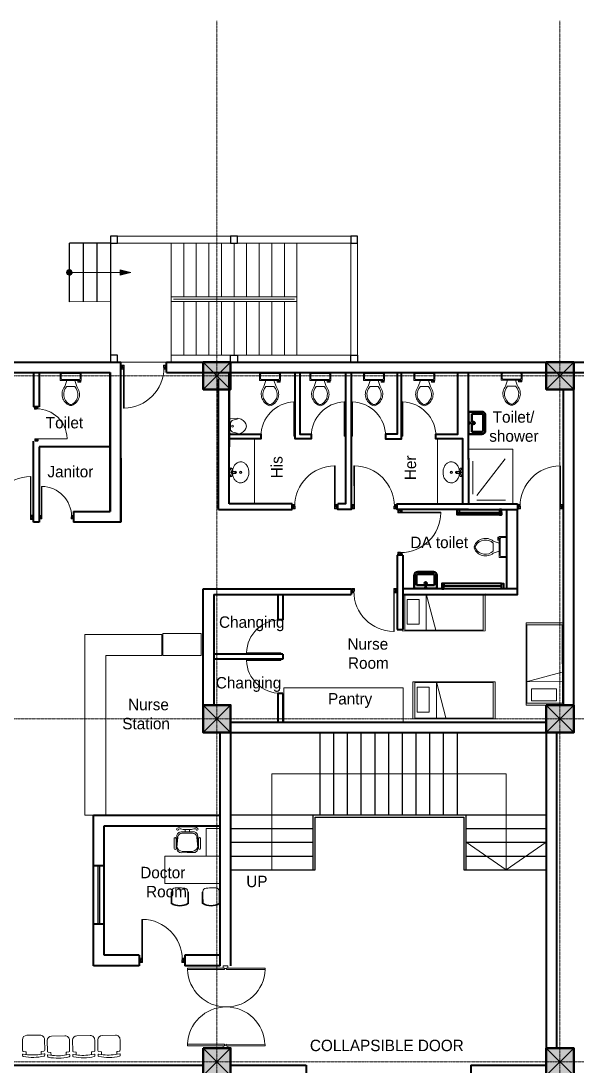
# Model space of a CAD drawing. Header units: millimetres. Extents: x 2342254 to 2635493, y 3886634 to 4043501.
# Drawn here: x 2502999 to 2515159, y 3992361 to 4015212 of the extents above; entities that cross this region are included whole.
import ezdxf

# ---------------------------------------------------------------- set-up
doc = ezdxf.new("R2010")
doc.units = ezdxf.units.MM
doc.header["$MEASUREMENT"] = 0
doc.linetypes.add('CENTER', pattern=[2, 1.25, -0.25, 0.25, -0.25])
doc.linetypes.add('DASHED', pattern=[0.75, 0.5, -0.25])
for name, color, linetype, lineweight in [('0newfurnture', 30, 'Continuous', 50), ('centreline', 52, 'CENTER', 5), ('Column-0.5', 14, 'Continuous', 50), ('Dimension- 0.15', 114, 'Continuous', 15), ('Dimension-137.5', 86, 'Continuous', 13), ('door', 41, 'Continuous', 5), ('Door Opening-0.09', 253, 'Continuous', 9), ('Frame-0.3', 24, 'Continuous', 30), ('furniture', 34, 'Continuous', 15), ('Furniture Hospital-0.09', 44, 'Continuous', 9), ('Hatch', 9, 'Continuous', 9), ('hidden lines', 205, 'DASHED', 5), ('Metal  workt-0.2', 13, 'Continuous', 20), ('stairs', 6, 'Continuous', 25), ('WALL 0.2', 7, 'Continuous', 20), ('wall 0.4', 7, 'Continuous', 40), ('Wall-0.5', 7, 'Continuous', 50), ('WINDOW', 152, 'Continuous', 30)]:
    doc.layers.add(name, color=color, linetype=linetype, lineweight=lineweight)
doc.layers.add('Text-0.2', color=7, linetype='Continuous')
doc.styles.add('arial.', font='arial.ttf')

# ---------------------------------------------------------------- blocks, each defined once
blk = doc.blocks.new('2ft column')
at = {"layer": 'Hatch', "ltscale": 5}
h = blk.add_hatch(color=256, dxfattribs=at)
h.dxf.hatch_style = 1
h.paths.add_polyline_path([(2207385, 4176559), (2207985, 4176559), (2207985, 4175959), (2207385, 4175959)])
at = {"layer": 'Column-0.5', "ltscale": 5}
blk.add_lwpolyline([(2207385, 4176559), (2207985, 4176559), (2207985, 4175959), (2207385, 4175959)], close=True, dxfattribs=at)
at = {"layer": 'Defpoints', "ltscale": 5}
for points in [[(2207985, 4176559), (2207385, 4175959)], [(2207985, 4175959), (2207385, 4176559)]]:
    blk.add_lwpolyline(points, dxfattribs=at)
blk = doc.blocks.new('main grid')
at = {"layer": 'centreline', "ltscale": 5}
for p, q in [((2533911, 4018930), (2533911, 3991299)), ((2541411, 4018930), (2541411, 3976624)), ((2559988, 4011172), (2515645, 4011172)), ((2559988, 4003672), (2515645, 4003672)), ((2559388, 3996172), (2515045, 3996172)), ((2559988, 3996172), (2515645, 3996172))]:
    blk.add_line(p, q, dxfattribs=at)
at = {"layer": 'Hatch'}
for p in [(326226, -165087), (333726, -165087), (326226, -172587), (333726, -172587), (326226, -180087), (333726, -180087)]:
    blk.add_blockref('2ft column', p, dxfattribs=at)
blk = doc.blocks.new('sems')
at = {"layer": 'Dimension- 0.15', "ltscale": 5}
h = blk.add_hatch(dxfattribs=at)
h.set_pattern_fill('ANSI31', color=256, scale=25.555556)
h.set_pattern_definition([(45, (55035.0093, 4945698.8337), (-2.258813329, 2.258813329), [])])
h.paths.add_polyline_path([(2173550, 4150430), (2173550, 4150489), (2173491, 4150489, 0.414214)])
h.paths.add_polyline_path([(2173550, 4150430, 0.414214), (2173609, 4150489), (2173550, 4150489)])
h.paths.add_polyline_path([(2173550, 4150489), (2173609, 4150489, 0.414214), (2173550, 4150548)])
h.paths.add_polyline_path([(2173491, 4150489), (2173550, 4150489), (2173550, 4150548, 0.414214)])
for p, q in [((2174664, 4150546), (2174664, 4150431)), ((2174894, 4150489), (2174664, 4150546)), ((2174664, 4150431), (2174894, 4150489))]:
    blk.add_line(p, q, dxfattribs=at)
blk.add_lwpolyline([(2174664, 4150489), (2173550, 4150489)], dxfattribs=at)
blk.add_circle((2173550, 4150489), 59.1, dxfattribs=at)
blk.add_solid([(2174664, 4150546), (2174894, 4150489), (2174664, 4150431)], dxfattribs=at)
at = {"layer": 'Dimension-137.5', "ltscale": 5}
blk.add_line((2174664, 4150489), (2174894, 4150489), dxfattribs=at)
at = {"layer": 'Frame-0.3'}
for points in [[(2174450, 4151281), (2174450, 4151131), (2174600, 4151131), (2174600, 4151281)], [(2177075, 4151281), (2177075, 4151131), (2177225, 4151131), (2177225, 4151281)], [(2179700, 4151281), (2179700, 4151131), (2179850, 4151131), (2179850, 4151281)], [(2174450, 4148681), (2174450, 4148531), (2174600, 4148531), (2174600, 4148681)], [(2177075, 4148531), (2177075, 4148681), (2177225, 4148681), (2177225, 4148531)], [(2179700, 4148531), (2179700, 4148681), (2179850, 4148681), (2179850, 4148531)]]:
    blk.add_lwpolyline(points, close=True, dxfattribs=at)
at = {"layer": 'Metal  workt-0.2', "ltscale": 5}
for p, q in [((2174600, 4151281), (2179700, 4151281)), ((2175775, 4151131), (2175775, 4149956)), ((2176050, 4151131), (2176050, 4149956)), ((2176325, 4151131), (2176325, 4149956)), ((2176600, 4151131), (2176600, 4149956)), ((2176875, 4151131), (2176875, 4149956)), ((2177150, 4151131), (2177150, 4149956)), ((2177425, 4151131), (2177425, 4149956)), ((2177700, 4151131), (2177700, 4149956)), ((2177975, 4151131), (2177975, 4149956)), ((2178250, 4151131), (2178250, 4149956)), ((2178525, 4151131), (2178525, 4149956)), ((2179700, 4148681), (2179700, 4151131)), ((2175775, 4149856), (2175775, 4148681)), ((2176050, 4149856), (2176050, 4148681)), ((2176325, 4149856), (2176325, 4148681)), ((2176600, 4149856), (2176600, 4148681)), ((2176875, 4149856), (2176875, 4148681)), ((2177150, 4149856), (2177150, 4148681)), ((2177425, 4149856), (2177425, 4148681)), ((2177700, 4149856), (2177700, 4148681)), ((2177975, 4149856), (2177975, 4148681)), ((2178250, 4149856), (2178250, 4148681)), ((2178525, 4149856), (2178525, 4148681)), ((2175775, 4148531), (2174600, 4148531))]:
    blk.add_line(p, q, dxfattribs=at)
at = {"layer": 'Metal  workt-0.2'}
for points in [[(2177075, 4148531), (2179850, 4148531), (2179850, 4151131), (2174450, 4151131), (2174450, 4148531), (2174600, 4148531)], [(2179700, 4151131), (2174600, 4151131)], [(2174450, 4149851), (2173550, 4149847)], [(2179700, 4148681), (2175775, 4148681), (2175775, 4148531), (2176745, 4148531)]]:
    blk.add_lwpolyline(points, dxfattribs=at)
for points in [[(2175775, 4149956), (2175775, 4149856), (2178525, 4149856), (2178525, 4149956)], [(2175825, 4149906), (2175825, 4149906), (2178475, 4149906), (2178475, 4149906)]]:
    blk.add_lwpolyline(points, close=True, dxfattribs=at)
at = {"layer": 'stairs', "ltscale": 5}
for p, q in [((2174450, 4151281), (2174450, 4148531)), ((2173850, 4151131), (2173850, 4149848)), ((2174150, 4151131), (2174150, 4149849))]:
    blk.add_line(p, q, dxfattribs=at)
for points in [[(2173550, 4149847), (2173550, 4151131)], [(2174450, 4151131), (2173550, 4151131)]]:
    blk.add_lwpolyline(points, dxfattribs=at)
blk = doc.blocks.new('MAIN DOOR')
at = {"layer": 'door', "ltscale": 1000}
for points in [[(2313.47, 188.53), (2347.4, 188.53), (2347.4, 187.28), (2313.47, 187.28)], [(2381.32, 188.53), (2348.88, 188.53), (2348.88, 187.28), (2381.32, 187.28)]]:
    blk.add_lwpolyline(points, close=True, dxfattribs=at)
for points in [[(2346.08, 190.6), (2346.08, 188.53)], [(2348.88, 188.12), (2347.4, 188.12), (2347.4, 188.53), (2346.08, 188.53), (2346.08, 190.6), (2350.2, 190.6)], [(2347.4, 188.12), (2348.88, 188.12), (2348.88, 188.53), (2350.2, 188.53), (2350.2, 190.6), (2346.08, 190.6)], [(2350.2, 190.6), (2350.2, 188.53)], [(2313.41, 120.66), (2347.33, 120.66), (2347.33, 121.91), (2313.41, 121.91), (2313.41, 120.66)], [(2348.82, 121.07), (2347.33, 121.07), (2347.33, 120.66), (2346.01, 120.66), (2346.01, 118.6), (2350.14, 118.6)], [(2347.33, 121.07), (2348.82, 121.07), (2348.82, 120.66), (2350.14, 120.66), (2350.14, 118.6), (2346.01, 118.6)], [(2346.01, 118.6), (2346.01, 120.66)], [(2381.26, 120.66), (2348.82, 120.66), (2348.82, 121.91), (2381.26, 121.91), (2381.26, 120.66)], [(2350.14, 118.6), (2350.14, 120.66)]]:
    blk.add_lwpolyline(points, dxfattribs=at)
at = {"layer": 'Door Opening-0.09', "ltscale": 1000}
for centre, radius, start, end in [((2347.4, 188.53), 33.94, 182.11678, 357.88255), ((2347.33, 120.66), 33.95, 2.11669, 177.88264)]:
    blk.add_arc(centre, radius, start, end, dxfattribs=at)
at = {"layer": 'WINDOW', "ltscale": 5}
blk.add_line((2350.14, 190.6), (2350.14, 190.6), dxfattribs=at)
blk = doc.blocks.new('Toilet - top')
at = {"layer": 'Furniture Hospital-0.09'}
for p, q in [((-10, -8.5), (-8, -8.5)), ((-10, -9.5), (-10, -8.5)), ((-7, -9.5), (-10, -9.5)), ((-8, -8.5), (-8, -8)), ((-7, -8), (-7, -9.5)), ((-4, -8), (-6, -14)), ((4, -8), (6, -14)), ((9.5, -6), (9.5, -2)), ((4, -14), (-4, -14))]:
    blk.add_line(p, q, dxfattribs=at)
blk.add_lwpolyline([(10.5, -8), (10.5, 0), (-10.5, 0), (-10.5, -8)], close=True, dxfattribs=at)
for points in [[(-9.5, -2), (-9.5, -6)], [(8.5, -1), (-8.5, -1)], [(-8.5, -7), (8.5, -7)]]:
    blk.add_lwpolyline(points, dxfattribs=at)
for centre, radius, start, end in [((-8.6, -1.9), 0.884, 81.8699, 188.1301), ((-8.6, -6.1), 0.884, 171.8699, 278.1301), ((8.6, -1.9), 0.884, 351.8699, 98.1301), ((8.6, -6.1), 0.884, 261.8699, 8.1301), ((3.5, -21.6), 12.2, 141.4691, 247.9714), ((4.2, -21.8), 11.3, 136.3677, 238.9468), ((-3.5, -21.6), 12.2, 292.0284, 38.5307), ((-4.2, -21.8), 11.3, 301.053, 43.6321), ((0, -27.9), 4, 245.7318, 294.2682), ((0, -29), 4, 254.8605, 285.1395)]:
    blk.add_arc(centre, radius, start, end, dxfattribs=at)
blk = doc.blocks.new('26 door')
at = {"layer": 'door'}
blk.add_line((42654.7, -717.83), (42654.7, -716.68), dxfattribs=at)
at = {"layer": 'door', "ltscale": 5}
blk.add_lwpolyline([(42654.7, -716.68), (42684.73, -716.68), (42684.73, -717.83), (42654.7, -717.83)], dxfattribs=at)
at = {"layer": 'Door Opening-0.09'}
blk.add_arc((42654.79, -717.79), 29.96, 2.13581, 90.17937, dxfattribs=at)
blk = doc.blocks.new('TIA UR Plan-flat-1')
at = {"layer": 'Furniture Hospital-0.09'}
for points in [[(-186, 175), (-265, 150, 0.270578), (-380, 0, 0.556713)], [(-186, -175), (-265, -150, -0.270578), (-380, 0, -0.556713)], [(0, 0), (0, 132, 0.414214), (-25, 157), (-186, 175)], [(0, 0), (0, -132, -0.414214), (-25, -157), (-186, -175)], [(-174, 175), (-174, 154), (-81, 130, -0.321575), (-32, 71), (-32, 0)], [(-174, -175), (-174, -154), (-81, -130, 0.321575), (-32, -71), (-32, 0)]]:
    blk.add_lwpolyline(points, format="xyb", dxfattribs=at)
blk.add_circle((-75, 0), 20, dxfattribs=at)
blk = doc.blocks.new('SHOWERPLAN')
for p, q in [((20, 60), (25, 60)), ((30, 83), (35, 83)), ((30, 67), (35, 67)), ((35, 90), (53, 90)), ((80, 22), (135, 22)), ((20, -60), (25, -60)), ((30, -67), (35, -67)), ((30, -83), (35, -83)), ((35, -90), (53, -90)), ((80, -22), (135, -22))]:
    blk.add_line(p, q)
for points in [[(0, 105, -0.222859), (20, 90), (20, 60, -0.222859), (0, 45)], [(139, -4), (139, 3, 0.373826), (136, 7), (73, 15, 1.867218), (73, -16), (136, -7, 0.373826)], [(0, -105, 0.222859), (20, -90), (20, -60, 0.222859), (0, -45)]]:
    blk.add_lwpolyline(points, format="xyb", close=True)
for points in [[(20, 90), (25, 90), (25, 60), (20, 60)], [(25, 85), (30, 85), (30, 65), (25, 65)], [(30, 90), (35, 90), (35, 60), (30, 60)], [(20, -90), (25, -90), (25, -60), (20, -60)], [(25, -85), (30, -85), (30, -65), (25, -65)], [(30, -90), (35, -90), (35, -60), (30, -60)]]:
    blk.add_lwpolyline(points, close=True)
blk.add_lwpolyline([(51, 18, 0.461601), (47, -15)], format="xyb")
for centre, radius, start, end in [((-15, 21), 63.3, 355.2879, 37.6983), ((45, 0), 10.4, 100.0344, 259.4939), ((60, 2), 18.8, 46.4506, 153.7796), ((-43, 13), 124, 4.2141, 38.3676), ((136, 0), 22.4, 265.9494, 94.0506), ((133, 0), 22.5, 0.4708, 87.1339), ((133, 0), 22.5, 272.8655, 359.6459), ((-15, -21), 63.3, 322.3017, 4.7121), ((60, -2), 18.8, 206.2204, 313.5494), ((-43, -13), 124, 321.6324, 355.7859)]:
    blk.add_arc(centre, radius, start, end)
blk = doc.blocks.new('basi')
at = {"layer": 'Furniture Hospital-0.09'}
for radius in [25, 20]:
    blk.add_circle((0, 0), radius, dxfattribs=at)
blk.add_open_spline([(0, 230), (7, 230), (13, 230), (30, 227), (41, 224), (61, 217), (71, 212), (90, 200), (99, 192), (116, 176), (124, 167), (139, 146), (146, 136), (157, 112), (162, 100), (171, 74), (174, 61), (178, 34), (180, 20), (180, -7), (180, -21), (176, -49), (174, -62), (167, -88), (162, -101), (151, -125), (145, -136), (131, -158), (124, -167), (107, -185), (99, -193), (80, -206), (70, -212), (50, -221), (40, -225), (19, -229), (8, -230), (-13, -230), (-23, -228), (-44, -223), (-54, -220), (-74, -210), (-84, -204), (-102, -190), (-111, -182), (-127, -163), (-134, -153), (-148, -132), (-154, -120), (-164, -96), (-168, -83), (-175, -57), (-177, -43), (-180, -16), (-180, -2), (-179, 26), (-178, 40), (-173, 67), (-169, 80), (-160, 105), (-155, 117), (-143, 140), (-136, 151), (-121, 171), (-113, 179), (-96, 195), (-86, 202), (-67, 214), (-57, 219), (-36, 226), (-26, 228), (-10, 230), (-5, 230), (0, 230)], degree=3, knots=[0, 0, 0, 0, 0.111441, 0.111441, 0.290409, 0.290409, 0.469378, 0.469378, 0.648346, 0.648346, 0.827315, 0.827315, 1.006283, 1.006283, 1.185252, 1.185252, 1.36422, 1.36422, 1.543189, 1.543189, 1.722157, 1.722157, 1.901126, 1.901126, 2.080094, 2.080094, 2.259063, 2.259063, 2.438031, 2.438031, 2.617, 2.617, 2.795968, 2.795968, 2.974937, 2.974937, 3.153905, 3.153905, 3.332874, 3.332874, 3.511842, 3.511842, 3.690811, 3.690811, 3.869779, 3.869779, 4.048748, 4.048748, 4.227716, 4.227716, 4.406684, 4.406684, 4.585653, 4.585653, 4.764621, 4.764621, 4.94359, 4.94359, 5.122558, 5.122558, 5.301527, 5.301527, 5.480495, 5.480495, 5.659464, 5.659464, 5.838432, 5.838432, 6.017401, 6.017401, 6.196369, 6.196369, 6.283185, 6.283185, 6.283185, 6.283185], dxfattribs=at)
at = {"layer": 'Furniture Hospital-0.09', "xscale": 0.9999980001467896, "yscale": 0.9999980001467896, "zscale": 25.4, "rotation": 0.008803277706400013}
blk.add_blockref('SHOWERPLAN', (-250, 0), dxfattribs=at)
blk = doc.blocks.new('d1')
at = {"layer": 'door'}
for p, q in [((2442.75, 10745.72), (2408.32, 10745.72)), ((2442.75, 10746.15), (2408.33, 10746.15)), ((2408.33, 10746.15), (2408.33, 10745.72))]:
    blk.add_line(p, q, dxfattribs=at)
at = {"layer": 'door', "ltscale": 80}
for points in [[(2445, 10779.7), (2445, 10781.99), (2444.56, 10781.99), (2444.56, 10782.43), (2441.8, 10782.43), (2441.8, 10781.99), (2441.36, 10781.99), (2441.36, 10780.14), (2442.75, 10780.14), (2442.75, 10779.7)], [(2445, 10746.15), (2445, 10743.87), (2444.56, 10743.87), (2444.56, 10743.43), (2441.8, 10743.43), (2441.8, 10743.87), (2441.36, 10743.87), (2441.36, 10745.72), (2442.75, 10745.72), (2442.75, 10746.15)]]:
    blk.add_lwpolyline(points, close=True, dxfattribs=at)
at = {"layer": 'Door Opening-0.09', "ltscale": 80}
blk.add_arc((2442.75, 10745.72), 34.42, 90, 179.27403, dxfattribs=at)
at = {"layer": 'hidden lines'}
for centre, radius, start, end in [((2441.64, 10791.37), 9.82, 268.39858, 287.31577), ((2441.38, 10784.76), 4.22, 269.78991, 318.96751), ((2444.33, 10781.34), 2.81, 166.46517, 205.18019), ((2445.01, 10781.68), 2.48, 162.46714, 233.24176), ((2441.57, 10782.05), 3, 308.46813, 358.9527), ((2445.46, 10782.07), 1.81, 168.64751, 255.23191), ((2441.64, 10734.49), 9.82, 72.68423, 91.60142), ((2441.38, 10741.1), 4.22, 41.03249, 90.21009), ((2444.33, 10744.52), 2.81, 154.81981, 193.53483), ((2445.01, 10744.18), 2.48, 126.75824, 197.53286), ((2441.57, 10743.81), 3, 1.0473, 51.53187), ((2445.46, 10743.79), 1.81, 104.76809, 191.35249)]:
    blk.add_arc(centre, radius, start, end, dxfattribs=at)
blk = doc.blocks.new('BCHAIR')
at = {"layer": 'Furniture Hospital-0.09'}
for p, q in [((-0.15, 0), (0.15, 0)), ((-0.25, -0.1), (-0.25, -0.342)), ((0.25, -0.1), (0.25, -0.342)), ((-0.25, -0.431), (-0.25, -0.454)), ((-0.239, -0.421), (-0.181, -0.429)), ((-0.179, -0.369), (-0.232, -0.362)), ((-0.17, -0.379), (-0.17, -0.419)), ((0.17, -0.379), (0.17, -0.419)), ((0.179, -0.369), (0.232, -0.362)), ((0.239, -0.421), (0.181, -0.429)), ((0.25, -0.431), (0.25, -0.454))]:
    blk.add_line(p, q, dxfattribs=at)
for centre, radius, start, end in [((-0.15, -0.1), 0.1, 90, 180), ((0.15, -0.1), 0.1, 360, 90), ((-0.23, -0.342), 0.02, 180, 262.875), ((-0.24, -0.431), 0.01, 82.875, 180), ((-0.23, -0.454), 0.02, 180, 257.4986), ((-0.18, -0.419), 0.01, 262.875, 0), ((0, 0.594), 1.039, 259.9886, 280.0345), ((-0.18, -0.379), 0.01, 0, 82.875), ((0.18, -0.379), 0.01, 97.125, 180), ((0.18, -0.419), 0.01, 180, 277.125), ((0.23, -0.342), 0.02, 277.125, 360), ((0.23, -0.454), 0.02, 282.5014, 0), ((0.24, -0.431), 0.01, 0, 97.125), ((0, 0.583), 1.083, 257.4986, 282.5014)]:
    blk.add_arc(centre, radius, start, end, dxfattribs=at)
blk = doc.blocks.new('IP1')
at = {"layer": 'WALL 0.2', "ltscale": 5}
for points in [[(2535111, 3946693), (2535111, 3948793), (2539161, 3948793)], [(2539161, 3948793), (2540236, 3948793), (2540236, 3946693)], [(2539361, 3947293), (2540236, 3946693), (2541111, 3947293)]]:
    blk.add_lwpolyline(points, dxfattribs=at)
at = {"layer": 'Text-0.2', "ltscale": 5, "insert": (2535017, 3946309), "char_height": 250, "attachment_point": 9, "rotation": 359.9992, "style": 'arial.'}
blk.add_mtext('{\\fStylus BT|b0|i0|c0|p34;UP}', dxfattribs=at)
blk = doc.blocks.new('TAP')
at = {"layer": 'Furniture Hospital-0.09', "linetype": 'Continuous'}
for p, q in [((0, 38), (0, -38)), ((5, 38), (0, 38)), ((5, 38), (5, -38)), ((30, 25), (5, 25)), ((30, 0), (5, 0)), ((30, 25), (30, -25)), ((56, 16), (30, 16)), ((51, 7), (48, 8)), ((59, 19), (57, 22)), ((73, 24), (73, 27)), ((88, 20), (89, 22)), ((97, 15), (125, 12)), ((97, 8), (100, 9)), ((5, -38), (0, -38)), ((30, -25), (5, -25)), ((56, -16), (30, -16)), ((51, -8), (48, -9)), ((60, -20), (58, -22)), ((74, -24), (74, -27)), ((88, -19), (90, -22)), ((97, -7), (100, -8)), ((97, -15), (125, -12))]:
    blk.add_line(p, q, dxfattribs=at)
for radius in [21.2, 19.7]:
    blk.add_circle((74, 0), radius, dxfattribs=at)
for centre, radius, start, end in [((74, 0), 27.2, 163.0512, 199.0512), ((74, 0), 24.2, 127.0512, 163.0512), ((74, 0), 27.2, 91.0512, 127.0512), ((74, 0), 24.2, 55.0512, 91.0512), ((74, 0), 27.2, 19.0512, 55.0512), ((74, 0), 24.2, 343.0512, 19.0512), ((95, 0), 32.6, 337.45, 22.55), ((74, 0), 24.2, 199.0512, 235.0512), ((74, 0), 27.2, 235.0512, 271.0512), ((74, 0), 24.2, 271.0512, 307.0512), ((74, 0), 27.2, 307.0512, 343.0512)]:
    blk.add_arc(centre, radius, start, end, dxfattribs=at)
blk = doc.blocks.new('bazin')
at = {"layer": '0newfurnture', "ltscale": 5}
for p, q in [((2434577, 4011590), (2435069, 4011590)), ((2434577, 4011295), (2434577, 4011590)), ((2434626, 4011295), (2434626, 4011516)), ((2434626, 4011516), (2434799, 4011516)), ((2434847, 4011516), (2435020, 4011516)), ((2435020, 4011516), (2435020, 4011295)), ((2435069, 4011590), (2435069, 4011295)), ((2434996, 4011270), (2434651, 4011270)), ((2434996, 4011221), (2434651, 4011221))]:
    blk.add_line(p, q, dxfattribs=at)
blk.add_circle((2434823, 4011477), 25.6, dxfattribs=at)
for centre, radius, start, end in [((2434651, 4011295), 73.8, 180, 270), ((2434651, 4011295), 24.6, 180, 270), ((2434996, 4011295), 73.8, 270, 0), ((2434996, 4011295), 24.6, 270, 0)]:
    blk.add_arc(centre, radius, start, end, dxfattribs=at)
at = {"layer": '0newfurnture', "ltscale": 5, "xscale": 0.9842520018725999, "yscale": 0.9842520018725999, "zscale": 0.9842520018725999, "rotation": 270}
blk.add_blockref('TAP', (2434823, 4011590), dxfattribs=at)
blk = doc.blocks.new('BED')
at = {"layer": 'Furniture Hospital-0.09'}
for p, q in [((-2.12, 0.475), (-2.12, -0.475)), ((-2.12, -0.475), (-2.12, 0.475)), ((-0.008, 0.475), (-2.12, 0.475)), ((-2.07, 0.475), (-2.07, -0.475)), ((-0.058, 0.455), (-2.07, 0.455)), ((-0.855, -0.455), (-0.61, 0.475)), ((-0.61, 0.475), (-0.61, -0.455)), ((-0.425, 0.336), (-0.426, -0.303)), ((-0.425, 0.336), (-0.121, 0.336)), ((-0.121, -0.303), (-0.121, 0.336)), ((-0.058, -0.475), (-0.058, 0.475)), ((-0.008, -0.475), (-0.008, 0.475)), ((-2.12, -0.475), (-0.008, -0.475)), ((-2.07, -0.455), (-0.058, -0.455)), ((-0.426, -0.303), (-0.121, -0.303))]:
    blk.add_line(p, q, dxfattribs=at)
blk = doc.blocks.new('ADHIKRIT')
at = {"layer": 'furniture'}
for p, q in [((-245, 1046), (-569, 1047)), ((900, 1351), (0, 1351)), ((0, 1351), (0, -450)), ((0, 741), (0, 1351)), ((900, -450), (900, 1351)), ((1187, 1121), (1153, 1121)), ((1187, 1145), (1558, 1147)), ((1187, 1145), (1187, 1121)), ((1187, 1121), (1545, 1123)), ((-245, 980), (-569, 981)), ((1048, 956), (1048, 1014)), ((1050, 758), (1050, 711)), ((1050, 700), (1050, 711)), ((-789, 683), (-869, 683)), ((-789, 547), (-869, 547)), ((1189, 595), (1157, 595)), ((1187, 595), (1187, 571)), ((1187, 571), (1558, 573)), ((1189, 595), (1286, 595)), ((1287, 595), (1545, 597)), ((-900, 0), (0, 0)), ((-900, -450), (-900, 0)), ((-247, 247), (-571, 248)), ((-247, 182), (-571, 182)), ((1189, 102), (1157, 102)), ((1187, 126), (1558, 124)), ((1187, 102), (1187, 126)), ((1189, 102), (1286, 101)), ((1287, 101), (1545, 100)), ((1048, -260), (1048, -318)), ((1050, -4), (1050, -14)), ((1050, -61), (1050, -14)), ((0, -450), (-900, -450)), ((0, -450), (900, -450)), ((1187, -425), (1153, -425)), ((1187, -425), (1545, -426)), ((1187, -449), (1187, -425)), ((1187, -449), (1558, -450))]:
    blk.add_line(p, q, dxfattribs=at)
for points in [[(-897, 962, 0.207066), (-957, 755), (-957, 615)], [(-885, 900, 0.214578), (-869, 755), (-869, 615)], [(-110, 614), (-109, 818, 0.414214), (-246, 955), (-655, 956, 0.418376), (-789, 820), (-789, 615)], [(-153, 614), (-152, 788, 0.28028), (-288, 955), (-610, 925, 0.418376), (-744, 789), (-745, 615)], [(-899, 268, -0.207066), (-958, 476), (-957, 615)], [(-886, 330, -0.214578), (-870, 475), (-869, 615)], [(-110, 614), (-110, 409, -0.414214), (-247, 273), (-656, 274, -0.418376), (-790, 410), (-789, 615)], [(-153, 614), (-153, 440, -0.28028), (-290, 273), (-612, 304, -0.418376), (-745, 441), (-745, 615)]]:
    blk.add_lwpolyline(points, format="xyb", dxfattribs=at)
for centre, radius, start, end in [((-569, 1014), 32.9, 89.8702, 269.8702), ((-245, 1013), 32.9, 269.8702, 89.8702), ((1154, 1015), 106, 90.3083, 180.3083), ((1203, 1157), 39.5, 294.3355, 296.5711), ((1099, 860), 518, 329.4756, 30.5244), ((1099, 860), 542, 328.0257, 31.9845), ((-881, 933), 33.3, 262.3354, 120.0474), ((1753, 864), 711, 172.5908, 188.6233), ((1157, 701), 106, 180.3083, 270.3083), ((-882, 297), 33.3, 239.693, 97.4051), ((-571, 215), 32.9, 89.8702, 269.8702), ((-253, 214), 33.4, 280.4483, 79.5122), ((1157, -4), 106, 89.6917, 179.6917), ((1099, -163), 518, 329.4756, 30.5244), ((1099, -163), 542, 328.0155, 31.9743), ((1753, -168), 711, 171.3767, 187.4092), ((1154, -319), 106, 179.6917, 269.6917), ((1203, -461), 39.5, 63.4289, 65.6645)]:
    blk.add_arc(centre, radius, start, end, dxfattribs=at)

msp = doc.modelspace()

# ---------------------------------------------------------------- linework, layer by layer
at = {"layer": 'Furniture Hospital-0.09'}
for p, q in [((2512880.9, 4005586.3), (2512880.9, 4004862.1)), ((2512964.8, 4004835.5), (2513582.8, 4005635.9)), ((2512964.8, 4004732.5), (2513594.3, 4004732.5)), ((2506083.6, 4001798.4), (2504397.4, 4001798.4)), ((2504397.4, 4001798.4), (2504397.4, 3997843)), ((2506083.6, 4001338.4), (2506083.6, 4001798.4)), ((2506083.6, 4001338.4), (2504857.4, 4001338.4)), ((2504857.4, 4001338.4), (2504857.4, 3997843)), ((2504397.4, 3997843), (2506983.6, 3997843))]:
    msp.add_line(p, q, dxfattribs=at)
for points in [[(2507552.6, 4004653.4), (2507552.6, 4006073.4), (2508102.6, 4006073.4), (2508102.6, 4004653.4), (2507552.6, 4004653.4)], [(2512657.7, 4004653.4), (2512657.6, 4006073.4), (2512107.6, 4006073.4), (2512107.6, 4004653.4), (2512657.7, 4004653.4)]]:
    msp.add_lwpolyline(points, dxfattribs=at)
for points in [[(2512782.6, 4004653.4), (2513755.8, 4004653.4), (2513755.8, 4005846.5), (2512782.6, 4005846.5)], [(2506103, 4001338.4), (2506936.7, 4001338.4), (2506936.7, 4001819), (2506103, 4001819)], [(2508749.4, 3999883.4), (2511358.4, 3999883.4), (2511358.4, 4000632.7), (2508749.4, 4000632.7)]]:
    msp.add_lwpolyline(points, close=True, dxfattribs=at)
at = {"layer": 'stairs', "ltscale": 5}
for points in [[(2509533.6, 3999653.4), (2509533.6, 3997853.4)], [(2509833.6, 3999653.4), (2509833.6, 3997853.4)], [(2510133.6, 3999653.4), (2510133.6, 3997853.4)], [(2510433.6, 3999653.4), (2510433.6, 3997853.4)], [(2510733.6, 3999653.4), (2510733.6, 3997853.4)], [(2511033.6, 3999653.4), (2511033.6, 3997853.4)], [(2511333.6, 3999653.4), (2511333.6, 3997853.4)], [(2511633.6, 3999653.4), (2511633.6, 3997853.4)], [(2511933.6, 3999653.4), (2511933.6, 3997853.4)], [(2512233.6, 3999653.4), (2512233.6, 3997853.4)], [(2512533.6, 3999653.4), (2512533.6, 3997853.4)], [(2507583.6, 3997853.4), (2514483.6, 3997853.4)], [(2509383.6, 3997853.4), (2509383.6, 3996653.4), (2509433.6, 3996653.4), (2509433.6, 3997803.4), (2512683.6, 3997803.4), (2512683.6, 3996653.4), (2512733.6, 3996653.4), (2512733.6, 3997853.4)], [(2507583.6, 3997553.4), (2509383.6, 3997553.4)], [(2512733.6, 3997553.4), (2514483.6, 3997553.4)], [(2507583.6, 3997253.4), (2509383.6, 3997253.4)], [(2512733.6, 3997253.4), (2514483.6, 3997253.4)], [(2507583.6, 3996953.4), (2509383.6, 3996953.4)], [(2512733.6, 3996953.4), (2514483.6, 3996953.4)], [(2507583.6, 3996653.4), (2509383.6, 3996653.4)], [(2512733.6, 3996653.4), (2514483.6, 3996653.4)]]:
    msp.add_lwpolyline(points, dxfattribs=at)
at = {"layer": 'WALL 0.2', "ltscale": 5}
for points in [[(2504589, 3996737.6), (2504589, 3995465.2)], [(2504819, 3995465.2), (2504819, 3996737.6)]]:
    msp.add_lwpolyline(points, dxfattribs=at)
at = {"layer": 'wall 0.4', "ltscale": 5}
for p, q in [((2492583.6, 4007753.4), (2505183.6, 4007753.4)), ((2505183.6, 4007749.5), (2505183.6, 4007753.4)), ((2505183.6, 4004933.4), (2505183.6, 4007749.5)), ((2506183.6, 4007753.4), (2530233.6, 4007753.4)), ((2506183.6, 4007523.4), (2506183.6, 4007753.4)), ((2492583.6, 4007523.4), (2504953.6, 4007523.4)), ((2503277, 4007523.4), (2503277, 4006773.5)), ((2503402, 4007523.4), (2503402, 4006773.5)), ((2506183.6, 4007523.4), (2530233.6, 4007523.4)), ((2507552.6, 4007523.4), (2507552.6, 4005898.4)), ((2507552.6, 4004653.4), (2507552.6, 4007523.4)), ((2512782.6, 4005620.4), (2512782.6, 4007523.4)), ((2507322.6, 4004528.4), (2507322.6, 4007383.4)), ((2514853.6, 4007153.4), (2514853.6, 4000253.4)), ((2515083.6, 4007153.4), (2515083.6, 4000253.4)), ((2503402, 4006773.5), (2503277, 4006773.5)), ((2504953.6, 4005898.5), (2503402, 4005898.5)), ((2503402, 4005898.5), (2503402, 4004253.4)), ((2507552.6, 4005668.4), (2507552.6, 4005668.4)), ((2504151.9, 4004483.4), (2504953.6, 4004483.4)), ((2504151.9, 4004483.4), (2504151.9, 4004253.4)), ((2507322.6, 4004528.4), (2508927.6, 4004528.4)), ((2508927.6, 4004653.4), (2507552.6, 4004653.4)), ((2508927.6, 4004528.4), (2508927.6, 4004653.4)), ((2512552.6, 4004653.4), (2512782.6, 4004653.4)), ((2512552.6, 4004653.4), (2512552.6, 4004653.4)), ((2512552.6, 4004528.4), (2512782.6, 4004528.4)), ((2512552.6, 4004528.4), (2512657.6, 4004528.4)), ((2512782.6, 4004653.4), (2513853.6, 4004653.4)), ((2512782.6, 4004528.4), (2513853.6, 4004528.4)), ((2513623.7, 4002798.4), (2513623.6, 4004528.4)), ((2513853.6, 4004653.4), (2513853.6, 4004528.4)), ((2513853.7, 4002798.4), (2513853.6, 4004528.4)), ((2503402, 4004253.4), (2503277, 4004253.4)), ((2505183.6, 4004253.4), (2504151.9, 4004253.4)), ((2511222.6, 4003528.4), (2511222.6, 4001902.7)), ((2511347.6, 4003528.4), (2511222.6, 4003528.4)), ((2511347.6, 4003528.4), (2511347.6, 4001902.7)), ((2506983.6, 4000253.4), (2506983.6, 4002798.4)), ((2506983.6, 4002798.4), (2510222.6, 4002798.4)), ((2507213.6, 4002673.4), (2507213.6, 4000253.4)), ((2507213.6, 4002673.4), (2510222.6, 4002673.4)), ((2508613.6, 4002673.4), (2508613.6, 4002118.4)), ((2508723.6, 4002673.4), (2508723.6, 4002118.4)), ((2510222.6, 4002798.4), (2510222.6, 4002673.4)), ((2511347.6, 4002806.6), (2511347.6, 4002681.6)), ((2508723.6, 4002118.4), (2508613.6, 4002118.4)), ((2511222.6, 4001902.7), (2511347.6, 4001902.7)), ((2508723.6, 4001368.4), (2507213.6, 4001368.4)), ((2508723.6, 4001258.4), (2507213.6, 4001258.4)), ((2508723.6, 4001368.4), (2508723.6, 4001258.4)), ((2508613.6, 4000511.2), (2508613.6, 3999883.4)), ((2508723.6, 4000508.4), (2508613.6, 4000508.4)), ((2508723.6, 4000508.4), (2508723.6, 3999883.4)), ((2507583.6, 3999883.4), (2514483.6, 3999883.4)), ((2507353.6, 3994553.5), (2507353.6, 3999653.4)), ((2507583.6, 3999653.4), (2507583.6, 3994553.5)), ((2504589, 3997843), (2507353.6, 3997843)), ((2504589, 3994553.5), (2504589, 3997843)), ((2504819, 3997613), (2507353.6, 3997613)), ((2504819, 3994783.5), (2504819, 3997613)), ((2505586.3, 3994783.5), (2504819, 3994783.5)), ((2505586.3, 3994783.5), (2505586.3, 3994553.5)), ((2507353.6, 3994783.5), (2506586.3, 3994783.5)), ((2506586.3, 3994783.5), (2506586.3, 3994553.5)), ((2505586.3, 3994553.5), (2504589, 3994553.5)), ((2507353.6, 3994553.5), (2506586.3, 3994553.5)), ((2492583.6, 3992383.4), (2506983.6, 3992383.4)), ((2507583.6, 3992383.4), (2509233.6, 3992383.4)), ((2509233.6, 3992383.4), (2509233.6, 3992153.4)), ((2512833.6, 3992383.4), (2514483.6, 3992383.4)), ((2512833.6, 3992383.4), (2512833.6, 3992153.4))]:
    msp.add_line(p, q, dxfattribs=at)
for points in [[(2509097.6, 4007523.4), (2509097.6, 4006173.4), (2509347.6, 4006173.4), (2509347.6, 4006073.4), (2508997.6, 4006073.4), (2508997.6, 4007523.4)], [(2510097.6, 4007523.4), (2510097.6, 4004653.4), (2509927.6, 4004653.4)], [(2510222.6, 4007523.4), (2510222.6, 4004528.4), (2509927.6, 4004528.4), (2509927.6, 4004653.4)], [(2511222.6, 4007523.4), (2511222.6, 4006173.4), (2510972.6, 4006173.4), (2510972.6, 4006073.4), (2511322.6, 4006073.4), (2511322.6, 4007523.4)], [(2512782.6, 4004528.4), (2512782.6, 4004528.4), (2511222.6, 4004528.4), (2511222.6, 4004653.4), (2512657.6, 4004653.4), (2512657.6, 4006073.4), (2512072.6, 4006073.4), (2512072.6, 4006173.4), (2512552.6, 4006173.4), (2512552.6, 4007523.4)], [(2507552.6, 4006173.4), (2508247.6, 4006173.4), (2508247.6, 4006073.4), (2507552.6, 4006073.4)], [(2503277, 4004253.4), (2503277, 4006023.5)], [(2512782.6, 4005651.4), (2512782.6, 4004653.4)], [(2511347.6, 4002673.4), (2513853.7, 4002673.4), (2513853.7, 4002798.4), (2511347.6, 4002798.4)], [(2507583.6, 3999653.4), (2514483.6, 3999653.4)], [(2514483.6, 3999653.4), (2514483.6, 3992753.4)], [(2514483.6, 3999653.4), (2514483.6, 3992753.4)], [(2514713.6, 3992753.4), (2514713.6, 3999653.4)], [(2514713.6, 3992753.4), (2514713.6, 3999653.4)], [(2504819, 3996737.6), (2504589, 3996737.6)], [(2504819, 3995465.2), (2504589, 3995465.2)]]:
    msp.add_lwpolyline(points, dxfattribs=at)
for points in [[(2512580.5, 4004414.2), (2512536.5, 4004414.2), (2512536.5, 4004528.4), (2512580.5, 4004528.4)], [(2512539.7, 4004463.2), (2513502.6, 4004463.2), (2513502.6, 4004414.2), (2512539.7, 4004414.2)], [(2513461.7, 4004414.2), (2513505.8, 4004414.2), (2513505.8, 4004528.4), (2513461.7, 4004528.4)], [(2512243.4, 4002912.7), (2512199.4, 4002912.7), (2512199.4, 4002798.4), (2512243.4, 4002798.4)], [(2512243.4, 4002863.7), (2513505.1, 4002863.7), (2513505.1, 4002912.7), (2512243.4, 4002912.7)], [(2513505.1, 4002912.7), (2513549.1, 4002912.7), (2513549.1, 4002798.4), (2513505.1, 4002798.4)]]:
    msp.add_lwpolyline(points, close=True, dxfattribs=at)
at = {"layer": 'Wall-0.5', "ltscale": 5}
for p, q in [((2504953.6, 4007523.4), (2504953.6, 4004483.4)), ((2505183.6, 4005653.4), (2505183.6, 4004253.4))]:
    msp.add_line(p, q, dxfattribs=at)
at = {"layer": 'WINDOW', "ltscale": 5}
for points in [[(2504686.3, 3995465.2), (2504686.3, 3996737.6)], [(2504727.7, 3995465.2), (2504727.7, 3996737.6)]]:
    msp.add_lwpolyline(points, dxfattribs=at)

# ---------------------------------------------------------------- block references
at = {"layer": '0newfurnture', "xscale": -1}
for p, rotation in [((6524372.9, 6441245), 90), ((77023.2, 8014388.7), 180)]:
    msp.add_blockref('bazin', p, dxfattribs=dict(at, rotation=rotation))
at = {"layer": 'door', "yscale": 25, "zscale": 25}
for p, xscale, rotation in [((2491051.9, 2939762.9), 25, 90), ((2492151.9, 2939762.9), 25, 90), ((2528167.1, 2939762.9), -25, 270), ((2529267.1, 2939762.9), -25, 270), ((3575047.7, 3983312.7), 25, 180)]:
    msp.add_blockref('26 door', p, dxfattribs=dict(at, xscale=xscale, rotation=rotation))
at = {"layer": 'door', "xscale": -25, "yscale": 25, "zscale": 25}
msp.add_blockref('26 door', (3575047.7, 4019314.2), dxfattribs=at)
at = {"layer": 'Door Opening-0.09'}
for name, p, xscale, yscale, zscale, rotation in [('d1', (2229747.5, 3944834.9), -25.64102998076803, 25.64102998076803, 25.64102998076803, 270.0333351142592), ('d1', (2553196.3, 3800093.3), -19.23076923076729, 19.23076923076723, 19.23076923076723, 0.7978814814005375), ('d1', (2785436.6, 4067075.8), -25.64102998076803, 25.64102998076803, 25.64102998076803, 89.96666488534903), ('d1', (2234713.7, 4067075.8), 25.64102998076803, 25.64102998076803, 25.64102998076803, 270.0333351146509), ('d1', (2790362.6, 4067074), -25.64102998076803, 25.64102998076803, 25.64102998076803, 89.96666488534903), ('d1', (2778785.9, 4066843.7), -25.64102998076803, 25.64102998076803, 25.64102998076803, 89.96666488534903), ('d1', (2296797.6, 4051347), 19.23076923076723, 19.23076923076723, 19.23076923076723, 270), ('d1', (2786728.1, 3940269.5), 25.64102998076803, 25.64102998076803, 25.64102998076803, 90.03333511465095), ('d1', (2230150.2, 4057481.2), 25.64102998076803, 25.64102998076803, 25.64102998076803, 269.9666648857408), ('MAIN DOOR', (2566176.6, 3997466.3), 25.0000182071143, 25.0000182071143, 25.0000182071143, 179.9491575826777)]:
    msp.add_blockref(name, p, dxfattribs=dict(at, xscale=xscale, yscale=yscale, zscale=zscale, rotation=rotation))
at = {"layer": 'furniture', "extrusion": (0, 0, -1), "xscale": 0.6669998082076751, "yscale": 0.6669998082076751, "zscale": -0.6669998082076751, "rotation": 270.0000000000001}
msp.add_blockref('ADHIKRIT', (-2507047.1, 3996953.4), dxfattribs=at)
at = {"layer": 'Furniture Hospital-0.09'}
for name, p, xscale, yscale, zscale, rotation in [('Toilet - top', (2504088.8, 4007523.5), -21.9357505720243, 21.93575057202424, 21.93575057202424, 359.9999975267988), ('Toilet - top', (2513632.9, 4003706.7), 21.93575057202424, 21.93575057202424, 21.93575057202424, 270), ('BED', (2511341, 4002276.9), -851.8518518849081, 851.8518518849083, 851.8518518849082, 0.07196910721486205), ('BED', (2514449, 4000245.8), -851.8518518849081, 851.8518518849083, 851.8518518849082, 90.07196910721487), ('BED', (2511562.4, 4000358.1), -851.8518518849081, 851.8518518849083, 851.8518518849082, 0.07196910721486205)]:
    msp.add_blockref(name, p, dxfattribs=dict(at, xscale=xscale, yscale=yscale, zscale=zscale, rotation=rotation))
at = {"layer": 'Furniture Hospital-0.09', "xscale": -21.93575057202424, "yscale": 21.93575057202424, "zscale": 21.93575057202424}
for p in [(2508444.5, 4007523.4), (2509544.5, 4007523.4), (2510719.3, 4007523.4), (2511819.3, 4007523.4), (2513727.6, 4007532.5)]:
    msp.add_blockref('Toilet - top', p, dxfattribs=at)
at = {"layer": 'Furniture Hospital-0.09', "rotation": 179.9999993660119}
msp.add_blockref('TIA UR Plan-flat-1', (2507552.6, 4006351.3), dxfattribs=at)
at = {"layer": 'Furniture Hospital-0.09', "extrusion": (-4.91554e-49, 5.67747e-55, -1), "zscale": -1, "rotation": 179.9912628993978}
msp.add_blockref('basi', (-2507802.6, 4005341.5), dxfattribs=at)
at = {"layer": 'Furniture Hospital-0.09', "extrusion": (4.91554e-49, 5.67747e-55, -1), "xscale": -1, "zscale": -1, "rotation": 180.0087371006022}
msp.add_blockref('basi', (-2512407.6, 4005341.5), dxfattribs=at)
at = {"layer": 'Furniture Hospital-0.09', "color": 8, "linetype": 'Continuous', "xscale": 971.1111111110954, "yscale": 971.1111111110954, "zscale": 971.1111111110954, "rotation": 0.8219194309883305}
for p in [(2503272.1, 3993035.7), (2503816.7, 3993018.6), (2504369.6, 3993026.5), (2504922.5, 3993034.4)]:
    msp.add_blockref('BCHAIR', p, dxfattribs=at)
at = {"layer": 'wall 0.4'}
for name, p in [('main grid', (-26627.1, -3718.4)), ('sems', (330508.5, -140777.6)), ('IP1', (-26627.1, 49960.2))]:
    msp.add_blockref(name, p, dxfattribs=at)
at = {"layer": 'wall 0.4', "ltscale": 5, "xscale": 25.64102998076803, "yscale": 25.64102998076803, "zscale": 25.64102998076803, "rotation": 180.033335114651}
msp.add_blockref('d1', (2573771.2, 4280037.4), dxfattribs=at)

# ---------------------------------------------------------------- texts
at = {"layer": 'Text-0.2', "ltscale": 5, "char_height": 250, "style": 'arial.'}
for s, insert, attachment_point, rotation in [('{\\fStylus BT|b0|i0|c0|p34;Toilet}', (2503542.7, 4006299.5), 7, 0.00077), ('\\pi-496.89;{\\fStylus BT|b0|i0|c0|p34;Toilet/\\P\\pi-572.38;shower}', (2513810.3, 4006007.1), 7, 0.00077), ('{\\fStylus BT|b0|i0|c0|p34;His}', (2508722, 4005694.8), 9, 89.99923), ('{\\fStylus BT|b0|i0|c0|p34;Her}', (2511641.8, 4005710), 9, 89.99923), ('{\\fStylus BT|b0|i0|c0|p34;Janitor}', (2503579.2, 4005229.1), 7, 0.00077), ('{\\fStylus BT|b0|i0|c0|p34;DA toilet}', (2511513.5, 4003682.1), 7, 0.00077), ('\\pi-717.33;{\\fStylus BT|b0|i0|c0|p34;Changing}', (2508047.8, 4001867.5), 7, 0.00077), ('\\pi-445.74;{\\fStylus BT|b0|i0|c0|p34;Nurse\\P\\pi-433.66;Room}', (2510583.3, 4001044.3), 7, 0.00077), ('\\pi-717.33;{\\fStylus BT|b0|i0|c0|p34;Changing}', (2507977.8, 4000541.2), 7, 0.00077), ('\\pi-445.74;{\\fStylus BT|b0|i0|c0|p34;Nurse\\P\\pi-572.47;Station}', (2505788.1, 3999720.1), 7, 0.00077), ('\\pi-502.2;{\\fStylus BT|b0|i0|c0|p34;Pantry}', (2510215.3, 4000191.7), 7, 0.00077), ('\\pi-560.85;{\\fStylus BT|b0|i0|c0|p34;Doctor\\P\\pi-433.66;Room}', (2506169.4, 3996046.8), 7, 0.00077), ('{\\fStylus BT|b0|i0|c0|p34;COLLAPSIBLE DOOR}', (2512680.5, 3992683.5), 9, 359.99923)]:
    msp.add_mtext(s, dxfattribs=dict(at, insert=insert, attachment_point=attachment_point, rotation=rotation))

doc.saveas('drawing.dxf')
